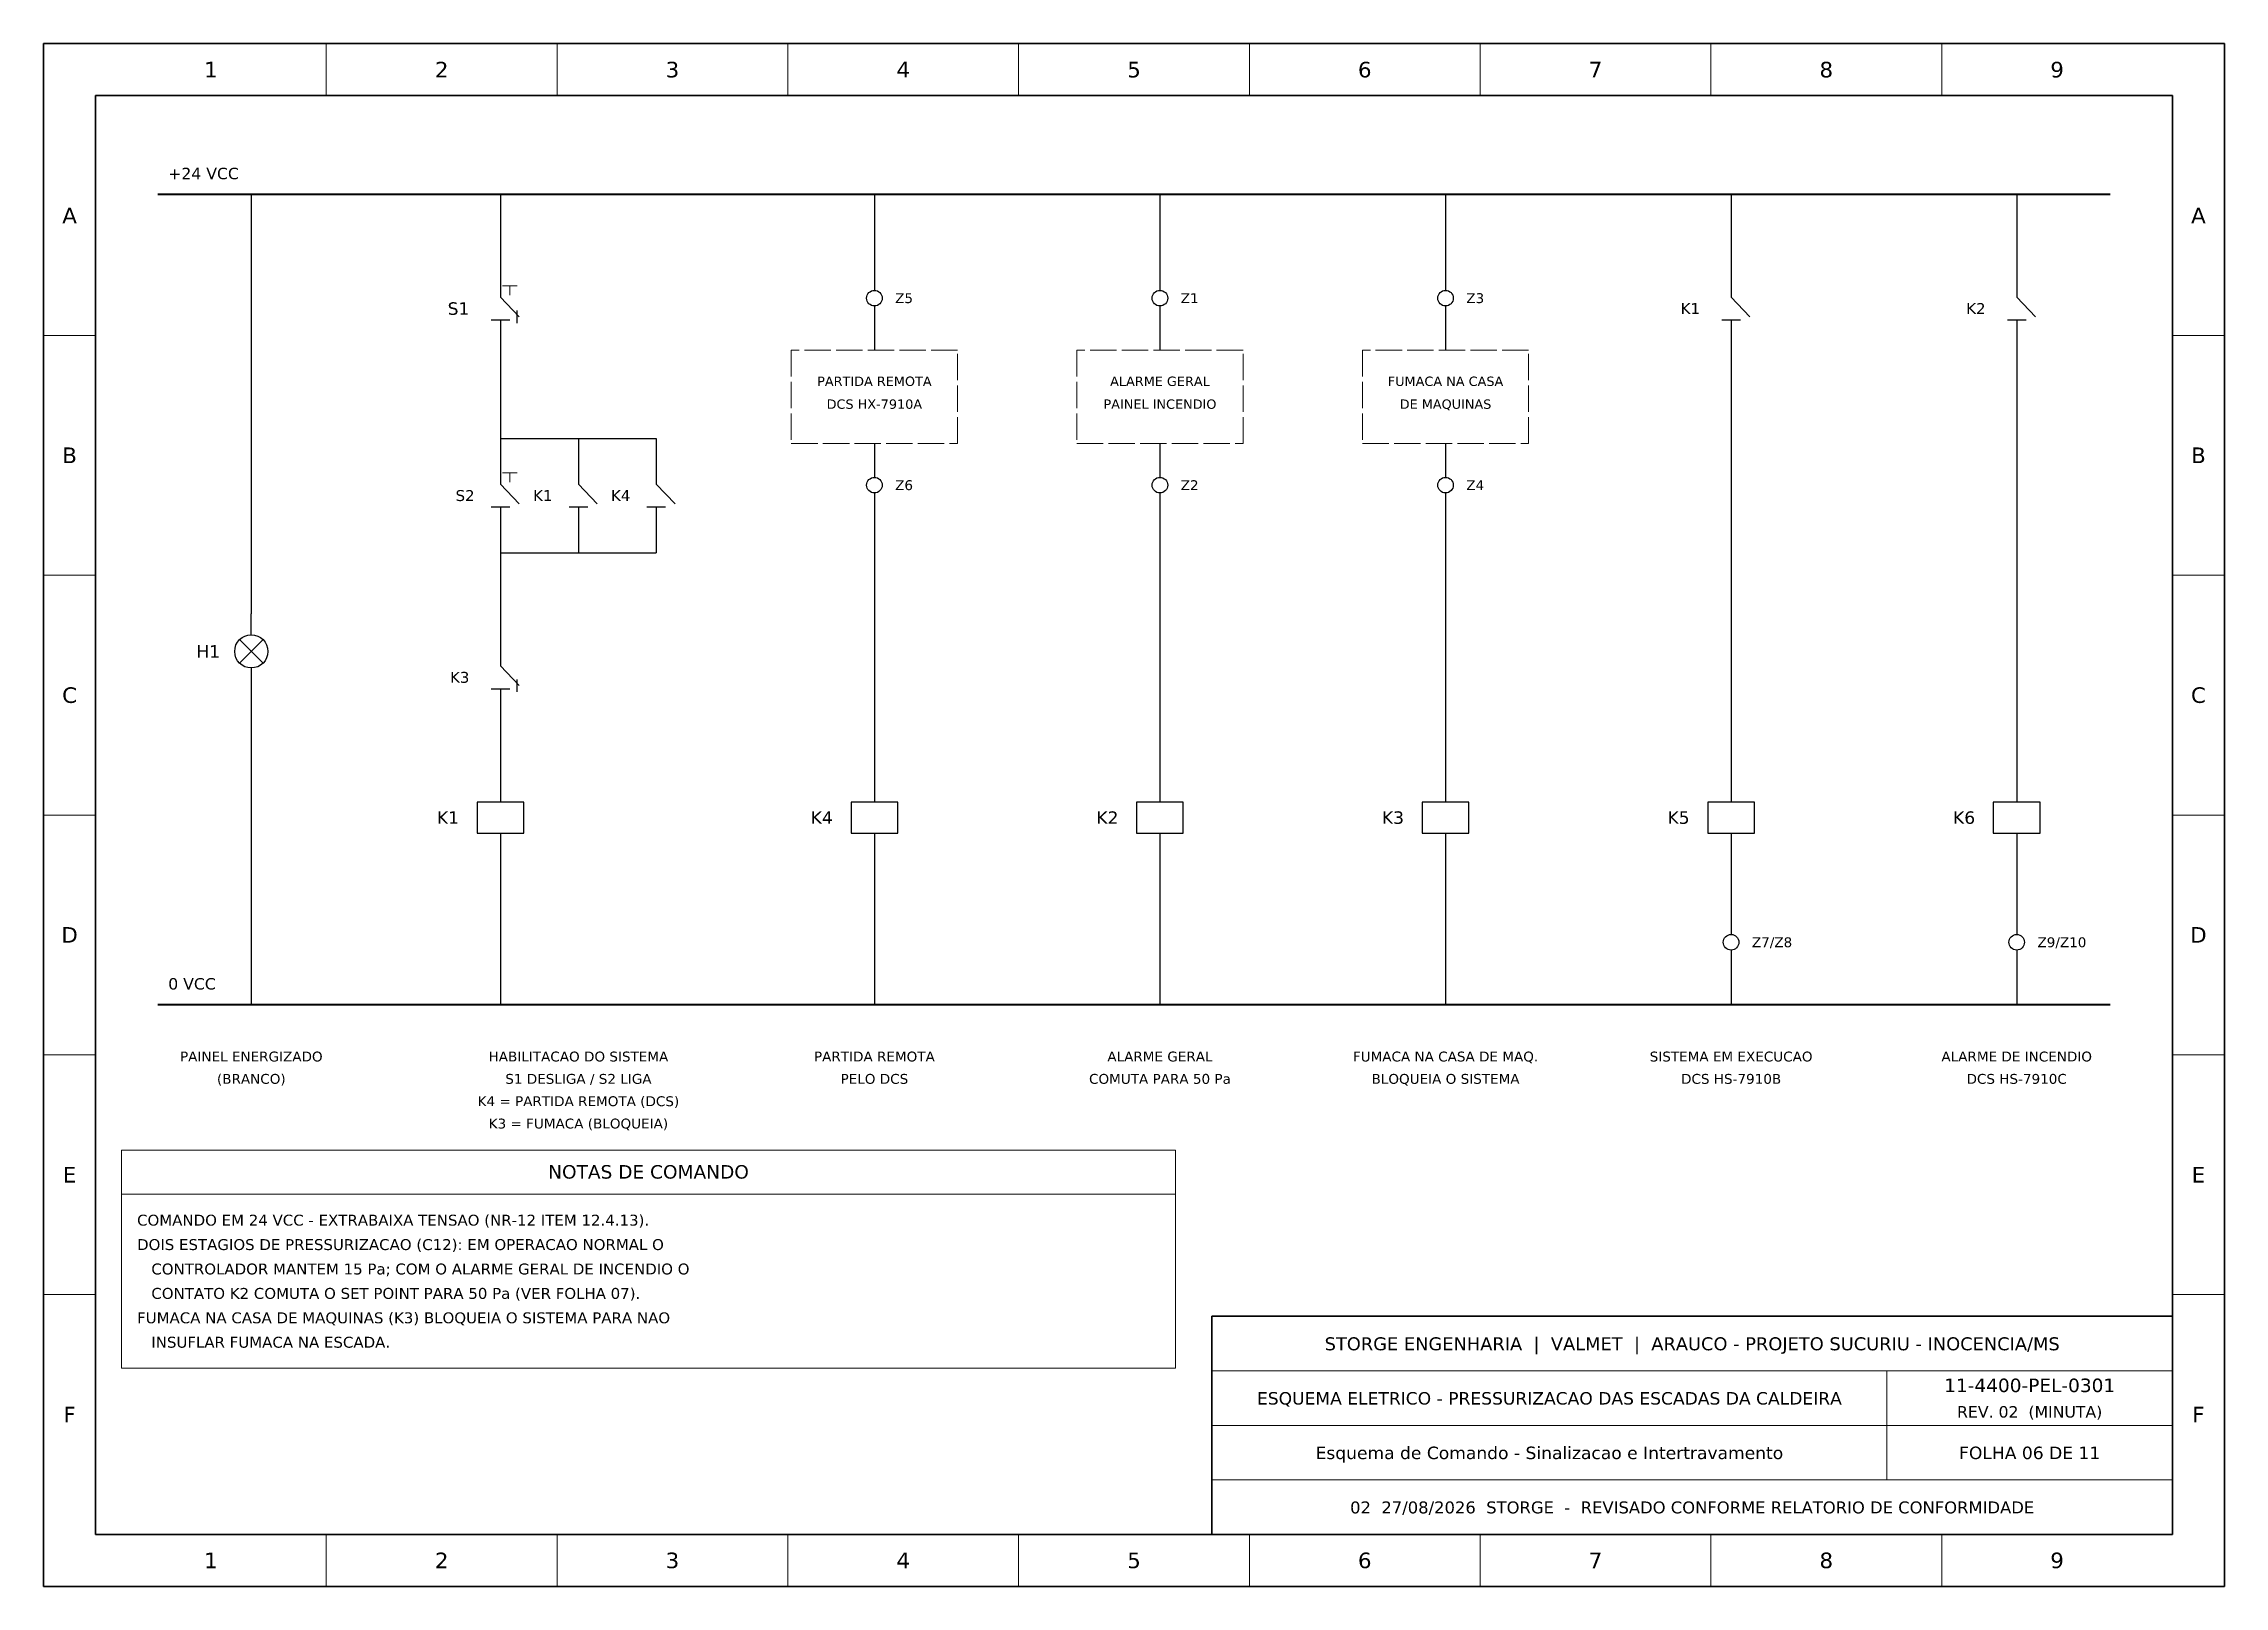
# Model space of a CAD drawing. Header units: millimetres. Extents: x 0 to 420, y 0 to 297.
import ezdxf
from ezdxf.enums import TextEntityAlignment as Align

# ---------------------------------------------------------------- set-up
doc = ezdxf.new("R2010")
doc.units = ezdxf.units.MM
doc.header["$LTSCALE"] = 4
doc.linetypes.add('DASHED', pattern=[1.524, 1.27, -0.254])
for name, color, linetype in [('CARIMBO', 7, 'Continuous'), ('ESQUEMA', 7, 'Continuous'), ('FANTASMA', 8, 'Continuous'), ('MOLDURA', 8, 'Continuous'), ('NOTAS', 7, 'Continuous'), ('TAGS', 1, 'Continuous'), ('TEXTO', 7, 'Continuous')]:
    doc.layers.add(name, color=color, linetype=linetype)
doc.styles.add('TXT', font='DejaVuSans.ttf')

msp = doc.modelspace()

# ---------------------------------------------------------------- linework, layer by layer
at = {"layer": 'CARIMBO', "lineweight": 18}
for p, q in [((225, 41.5), (410, 41.5)), ((355, 20.5), (355, 41.5)), ((225, 31), (410, 31)), ((225, 20.5), (410, 20.5))]:
    msp.add_line(p, q, dxfattribs=at)
at = {"layer": 'CARIMBO', "lineweight": 35}
msp.add_lwpolyline([(225, 10), (410, 10), (410, 52), (225, 52)], close=True, dxfattribs=at)
at = {"layer": 'ESQUEMA', "lineweight": 40}
for p, q in [((22, 268), (398, 268)), ((22, 112), (398, 112))]:
    msp.add_line(p, q, dxfattribs=at)
at = {"layer": 'ESQUEMA', "lineweight": 25}
for p, q in [((40, 268), (40, 187.2)), ((88, 268), (88, 251)), ((160, 268), (160, 249.5)), ((215, 268), (215, 249.5)), ((270, 268), (270, 249.5)), ((325, 268), (325, 251)), ((380, 268), (380, 251)), ((88, 251), (88, 248.2)), ((88, 248.2), (91.6, 244.4)), ((325, 251), (325, 248.2)), ((325, 248.2), (328.6, 244.4)), ((380, 251), (380, 248.2)), ((380, 248.2), (383.6, 244.4)), ((86.2, 243.8), (89.8, 243.8)), ((88, 243.8), (88, 241)), ((91.2, 243.2), (91.2, 245.6)), ((160, 246.5), (160, 238)), ((215, 246.5), (215, 238)), ((270, 246.5), (270, 238)), ((323.2, 243.8), (326.8, 243.8)), ((325, 243.8), (325, 241)), ((378.2, 243.8), (381.8, 243.8)), ((380, 243.8), (380, 241)), ((88, 241), (88, 221)), ((325, 241), (325, 155)), ((380, 241), (380, 155)), ((88, 221), (118, 221)), ((88, 221), (88, 215)), ((103, 221), (103, 215)), ((118, 221), (118, 215)), ((160, 220), (160, 213.5)), ((215, 220), (215, 213.5)), ((270, 220), (270, 213.5)), ((88, 215), (88, 212.2)), ((103, 215), (103, 212.2)), ((118, 215), (118, 212.2)), ((88, 212.2), (91.6, 208.4)), ((103, 212.2), (106.6, 208.4)), ((118, 212.2), (121.6, 208.4)), ((160, 210.5), (160, 155)), ((215, 210.5), (215, 155)), ((270, 210.5), (270, 155)), ((86.2, 207.8), (89.8, 207.8)), ((88, 207.8), (88, 205)), ((101.2, 207.8), (104.8, 207.8)), ((103, 207.8), (103, 205)), ((116.2, 207.8), (119.8, 207.8)), ((118, 207.8), (118, 205)), ((88, 205), (88, 199)), ((103, 205), (103, 199)), ((118, 205), (118, 199)), ((88, 199), (118, 199)), ((88, 199), (88, 180)), ((40, 183.2), (40, 187.2)), ((40, 176.8), (40, 172.8)), ((88, 180), (88, 177.2)), ((88, 177.2), (91.6, 173.4)), ((40, 172.8), (40, 112)), ((86.2, 172.8), (89.8, 172.8)), ((88, 172.8), (88, 170)), ((91.2, 172.2), (91.2, 174.6)), ((88, 170), (88, 155)), ((88, 155), (88, 151)), ((160, 155), (160, 151)), ((215, 155), (215, 151)), ((270, 155), (270, 151)), ((325, 155), (325, 151)), ((380, 155), (380, 151)), ((88, 145), (88, 141)), ((160, 145), (160, 141)), ((215, 145), (215, 141)), ((270, 145), (270, 141)), ((325, 145), (325, 141)), ((380, 145), (380, 141)), ((88, 141), (88, 112)), ((160, 141), (160, 112)), ((215, 141), (215, 112)), ((270, 141), (270, 112)), ((325, 141), (325, 125.5)), ((380, 141), (380, 125.5)), ((325, 122.5), (325, 112)), ((380, 122.5), (380, 112))]:
    msp.add_line(p, q, dxfattribs=at)
at = {"layer": 'ESQUEMA', "lineweight": 13}
for p, q in [((88.4, 250.4), (91.2, 250.4)), ((89.8, 248.6), (89.8, 250.4)), ((88.4, 214.4), (91.2, 214.4)), ((89.8, 212.6), (89.8, 214.4)), ((37.7, 177.7), (42.3, 182.3)), ((37.7, 182.3), (42.3, 177.7))]:
    msp.add_line(p, q, dxfattribs=at)
at = {"layer": 'ESQUEMA', "lineweight": 25}
for points in [[(83.5, 145), (92.5, 145), (92.5, 151), (83.5, 151)], [(155.5, 145), (164.5, 145), (164.5, 151), (155.5, 151)], [(210.5, 145), (219.5, 145), (219.5, 151), (210.5, 151)], [(265.5, 145), (274.5, 145), (274.5, 151), (265.5, 151)], [(320.5, 145), (329.5, 145), (329.5, 151), (320.5, 151)], [(375.5, 145), (384.5, 145), (384.5, 151), (375.5, 151)]]:
    msp.add_lwpolyline(points, close=True, dxfattribs=at)
for centre, radius in [((160, 248), 1.5), ((215, 248), 1.5), ((270, 248), 1.5), ((160, 212), 1.5), ((215, 212), 1.5), ((270, 212), 1.5), ((40, 180), 3.2), ((325, 124), 1.5), ((380, 124), 1.5)]:
    msp.add_circle(centre, radius, dxfattribs=at)
at = {"layer": 'FANTASMA', "linetype": 'DASHED', "lineweight": 13}
for points in [[(144, 220), (176, 220), (176, 238), (144, 238)], [(199, 220), (231, 220), (231, 238), (199, 238)], [(254, 220), (286, 220), (286, 238), (254, 238)]]:
    msp.add_lwpolyline(points, close=True, dxfattribs=at)
at = {"layer": 'MOLDURA', "lineweight": 18}
for p, q in [((54.44, 287), (54.44, 297)), ((98.89, 287), (98.89, 297)), ((143.33, 287), (143.33, 297)), ((187.78, 287), (187.78, 297)), ((232.22, 287), (232.22, 297)), ((276.67, 287), (276.67, 297)), ((321.11, 287), (321.11, 297)), ((365.56, 287), (365.56, 297)), ((0, 240.83), (10, 240.83)), ((410, 240.83), (420, 240.83)), ((0, 194.67), (10, 194.67)), ((410, 194.67), (420, 194.67)), ((0, 148.5), (10, 148.5)), ((410, 148.5), (420, 148.5)), ((0, 102.33), (10, 102.33)), ((410, 102.33), (420, 102.33)), ((15, 75.5), (218, 75.5)), ((0, 56.17), (10, 56.17)), ((410, 56.17), (420, 56.17)), ((54.44, 0), (54.44, 10)), ((98.89, 0), (98.89, 10)), ((143.33, 0), (143.33, 10)), ((187.78, 0), (187.78, 10)), ((232.22, 0), (232.22, 10)), ((276.67, 0), (276.67, 10)), ((321.11, 0), (321.11, 10)), ((365.56, 0), (365.56, 10))]:
    msp.add_line(p, q, dxfattribs=at)
at = {"layer": 'MOLDURA', "lineweight": 35}
for points in [[(0, 0), (420, 0), (420, 297), (0, 297)], [(10, 10), (410, 10), (410, 287), (10, 287)]]:
    msp.add_lwpolyline(points, close=True, dxfattribs=at)
at = {"layer": 'MOLDURA', "lineweight": 18}
msp.add_lwpolyline([(15, 42), (218, 42), (218, 84), (15, 84)], close=True, dxfattribs=at)

# ---------------------------------------------------------------- texts
at = {"layer": 'CARIMBO', "style": 'TXT'}
for s, height, p in [('STORGE ENGENHARIA  |  VALMET  |  ARAUCO - PROJETO SUCURIU - INOCENCIA/MS', 2.5, (317.5, 46.7)), ('11-4400-PEL-0301', 2.6, (382.5, 38.7)), ('ESQUEMA ELETRICO - PRESSURIZACAO DAS ESCADAS DA CALDEIRA', 2.4, (290, 36.2)), ('REV. 02  (MINUTA)', 2.2, (382.5, 33.6)), ('Esquema de Comando - Sinalizacao e Intertravamento', 2.4, (290, 25.7)), ('FOLHA 06 DE 11', 2.4, (382.5, 25.7)), ('02  27/08/2026  STORGE  -  REVISADO CONFORME RELATORIO DE CONFORMIDADE', 2.3, (317.5, 15.2))]:
    msp.add_text(s, height=height, dxfattribs=at).set_placement(p, align=Align.MIDDLE_CENTER)
at = {"layer": 'FANTASMA', "style": 'TXT'}
for s, p in [('PARTIDA REMOTA', (160, 232)), ('ALARME GERAL', (215, 232)), ('FUMACA NA CASA', (270, 232)), ('DCS HX-7910A', (160, 227.6)), ('PAINEL INCENDIO', (215, 227.6)), ('DE MAQUINAS', (270, 227.6))]:
    msp.add_text(s, height=1.8, dxfattribs=at).set_placement(p, align=Align.MIDDLE_CENTER)
at = {"layer": 'MOLDURA', "style": 'TXT'}
for s, p in [('1', (32.22, 292)), ('2', (76.67, 292)), ('3', (121.11, 292)), ('4', (165.56, 292)), ('5', (210, 292)), ('6', (254.44, 292)), ('7', (298.89, 292)), ('8', (343.33, 292)), ('9', (387.78, 292)), ('A', (5, 263.92)), ('A', (415, 263.92)), ('B', (5, 217.75)), ('B', (415, 217.75)), ('C', (5, 171.58)), ('C', (415, 171.58)), ('D', (5, 125.42)), ('D', (415, 125.42)), ('E', (5, 79.25)), ('E', (415, 79.25)), ('F', (5, 33.08)), ('F', (415, 33.08)), ('1', (32.22, 5)), ('2', (76.67, 5)), ('3', (121.11, 5)), ('4', (165.56, 5)), ('5', (210, 5)), ('6', (254.44, 5)), ('7', (298.89, 5)), ('8', (343.33, 5)), ('9', (387.78, 5))]:
    msp.add_text(s, height=3, dxfattribs=at).set_placement(p, align=Align.MIDDLE_CENTER)
at = {"layer": 'NOTAS', "style": 'TXT'}
for s, p in [('COMANDO EM 24 VCC - EXTRABAIXA TENSAO (NR-12 ITEM 12.4.13).', (18, 70.5)), ('DOIS ESTAGIOS DE PRESSURIZACAO (C12): EM OPERACAO NORMAL O', (18, 65.8)), ('   CONTROLADOR MANTEM 15 Pa; COM O ALARME GERAL DE INCENDIO O', (18, 61.1)), ('   CONTATO K2 COMUTA O SET POINT PARA 50 Pa (VER FOLHA 07).', (18, 56.4)), ('FUMACA NA CASA DE MAQUINAS (K3) BLOQUEIA O SISTEMA PARA NAO', (18, 51.7)), ('   INSUFLAR FUMACA NA ESCADA.', (18, 47))]:
    msp.add_text(s, height=2.1, dxfattribs=at).set_placement(p, align=Align.MIDDLE_LEFT)
at = {"layer": 'TAGS', "style": 'TXT'}
for s, height, p in [('+24 VCC', 2.2, (24, 272)), ('Z5', 1.9, (164, 248)), ('Z1', 1.9, (219, 248)), ('Z3', 1.9, (274, 248)), ('Z6', 1.9, (164, 212)), ('Z2', 1.9, (219, 212)), ('Z4', 1.9, (274, 212)), ('Z7/Z8', 1.9, (329, 124)), ('Z9/Z10', 1.9, (384, 124)), ('0 VCC', 2.2, (24, 116))]:
    msp.add_text(s, height=height, dxfattribs=at).set_placement(p, align=Align.MIDDLE_LEFT)
for s, height, p in [('S1', 2.4, (82, 246)), ('K1', 2.1, (319, 246)), ('K2', 2.1, (374, 246)), ('S2', 2.1, (83, 210)), ('K1', 2.1, (98, 210)), ('K4', 2.1, (113, 210)), ('H1', 2.4, (34, 180)), ('K3', 2.1, (82, 175)), ('K1', 2.4, (80, 148)), ('K4', 2.4, (152, 148)), ('K2', 2.4, (207, 148)), ('K3', 2.4, (262, 148)), ('K5', 2.4, (317, 148)), ('K6', 2.4, (372, 148))]:
    msp.add_text(s, height=height, dxfattribs=at).set_placement(p, align=Align.MIDDLE_RIGHT)
at = {"layer": 'TEXTO', "style": 'TXT'}
for s, height, p in [('PAINEL ENERGIZADO', 1.9, (40, 102)), ('HABILITACAO DO SISTEMA', 1.9, (103, 102)), ('PARTIDA REMOTA', 1.9, (160, 102)), ('ALARME GERAL', 1.9, (215, 102)), ('FUMACA NA CASA DE MAQ.', 1.9, (270, 102)), ('SISTEMA EM EXECUCAO', 1.9, (325, 102)), ('ALARME DE INCENDIO', 1.9, (380, 102)), ('(BRANCO)', 1.9, (40, 97.7)), ('S1 DESLIGA / S2 LIGA', 1.9, (103, 97.7)), ('PELO DCS', 1.9, (160, 97.7)), ('COMUTA PARA 50 Pa', 1.9, (215, 97.7)), ('BLOQUEIA O SISTEMA', 1.9, (270, 97.7)), ('DCS HS-7910B', 1.9, (325, 97.7)), ('DCS HS-7910C', 1.9, (380, 97.7)), ('K4 = PARTIDA REMOTA (DCS)', 1.9, (103, 93.4)), ('K3 = FUMACA (BLOQUEIA)', 1.9, (103, 89.1)), ('NOTAS DE COMANDO', 2.6, (116.5, 79.8))]:
    msp.add_text(s, height=height, dxfattribs=at).set_placement(p, align=Align.MIDDLE_CENTER)

doc.saveas('drawing.dxf')
